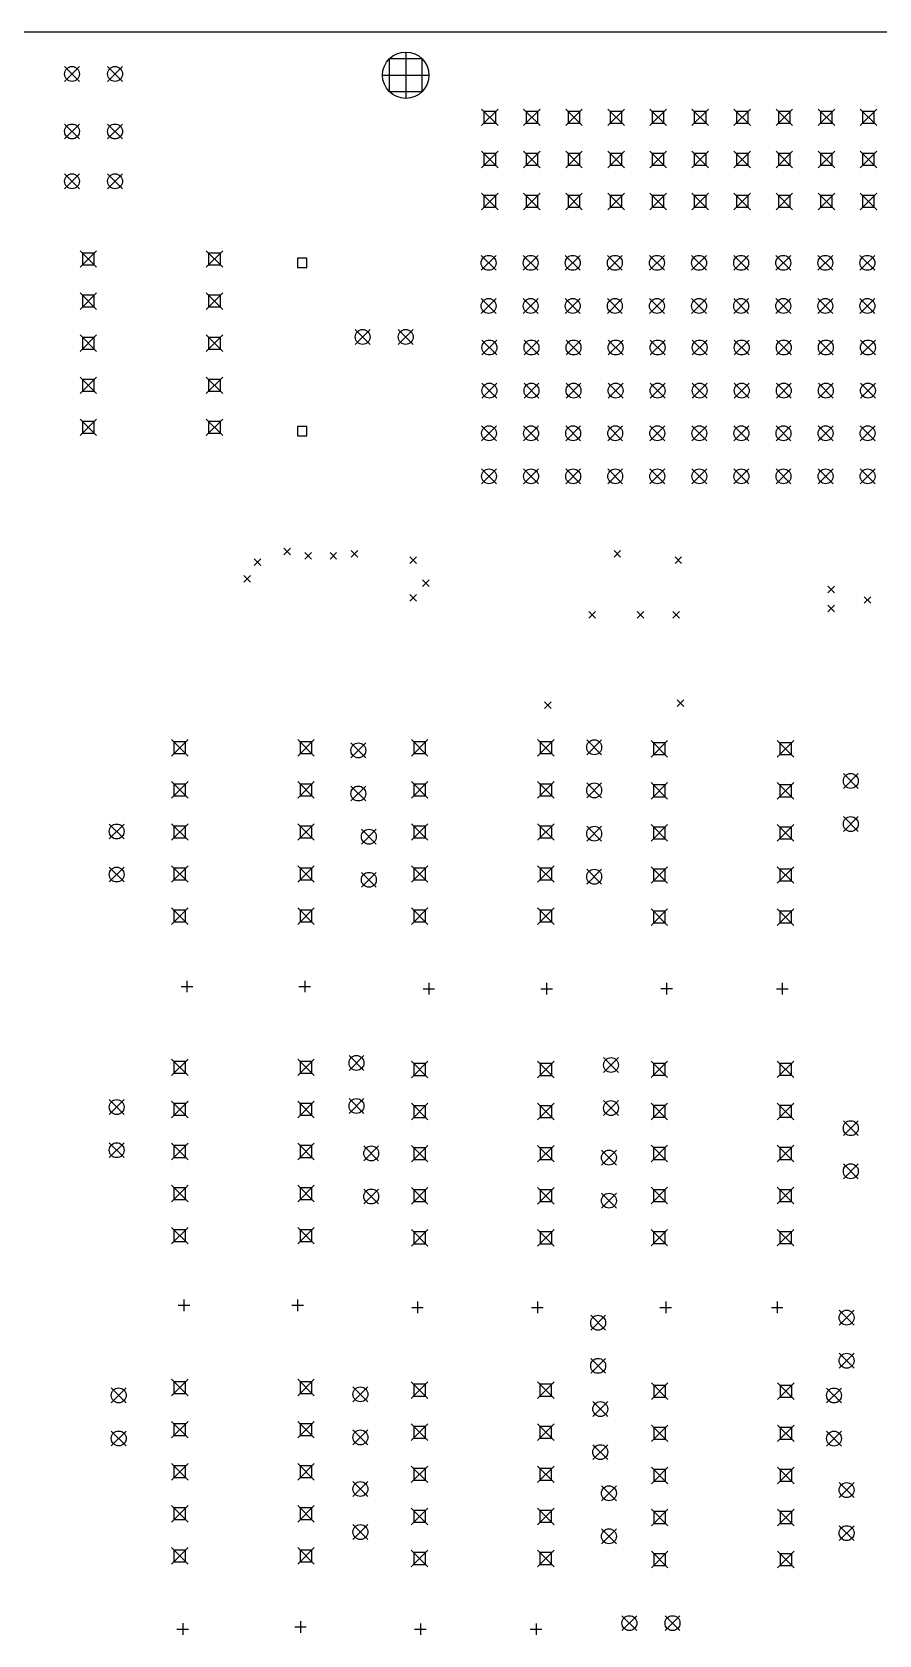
# Model space of a CAD drawing. Extents: x 10 to 419, y -285 to -23.
# Drawn here: x 213.8 to 265, y -119.7 to -23 of the extents above; entities that cross this region are included whole.
import ezdxf

# ---------------------------------------------------------------- set-up
doc = ezdxf.new("R2010")
doc.units = 0
doc.layers.add('BLACK', color=7, linetype='CONTINUOUS')

msp = doc.modelspace()

# ---------------------------------------------------------------- linework, layer by layer
at = {"layer": 'BLACK', "linetype": 'CONTINUOUS'}
for p, q in [((418.973, -23), (12.573, -23)), ((215.801, -25.0791), (216.701, -25.9791)), ((216.701, -25.0791), (215.801, -25.9791)), ((218.401, -25.0791), (219.301, -25.9791)), ((219.301, -25.0791), (218.401, -25.9791)), ((237.388, -24.6154), (235.408, -24.6154)), ((235.408, -24.6154), (235.408, -26.5953)), ((236.398, -24.2053), (236.398, -27.0053)), ((237.388, -26.5953), (237.388, -24.6154)), ((234.998, -25.6053), (237.798, -25.6053)), ((235.408, -26.5953), (237.388, -26.5953)), ((240.978, -27.6453), (241.978, -28.6453)), ((241.978, -27.6453), (240.978, -28.6453)), ((241.831, -27.7918), (241.124, -27.7918)), ((241.124, -27.7918), (241.124, -28.4989)), ((241.831, -28.4989), (241.831, -27.7918)), ((243.518, -27.6453), (244.518, -28.6453)), ((244.518, -27.6453), (243.518, -28.6453)), ((244.371, -27.7918), (243.664, -27.7918)), ((243.664, -27.7918), (243.664, -28.4989)), ((244.371, -28.4989), (244.371, -27.7918)), ((246.058, -27.6453), (247.058, -28.6453)), ((247.058, -27.6453), (246.058, -28.6453)), ((246.911, -27.7918), (246.204, -27.7918)), ((246.204, -27.7918), (246.204, -28.4989)), ((246.911, -28.4989), (246.911, -27.7918)), ((248.598, -27.6453), (249.598, -28.6453)), ((249.598, -27.6453), (248.598, -28.6453)), ((249.451, -27.7918), (248.744, -27.7918)), ((248.744, -27.7918), (248.744, -28.4989)), ((249.451, -28.4989), (249.451, -27.7918)), ((251.138, -27.6453), (252.138, -28.6453)), ((252.138, -27.6453), (251.138, -28.6453)), ((251.991, -27.7918), (251.284, -27.7918)), ((251.284, -27.7918), (251.284, -28.4989)), ((251.991, -28.4989), (251.991, -27.7918)), ((253.678, -27.6453), (254.678, -28.6453)), ((254.678, -27.6453), (253.678, -28.6453)), ((254.531, -27.7918), (253.824, -27.7918)), ((253.824, -27.7918), (253.824, -28.4989)), ((254.531, -28.4989), (254.531, -27.7918)), ((256.218, -27.6453), (257.218, -28.6453)), ((257.218, -27.6453), (256.218, -28.6453)), ((257.071, -27.7918), (256.364, -27.7918)), ((256.364, -27.7918), (256.364, -28.4989)), ((257.071, -28.4989), (257.071, -27.7918)), ((258.758, -27.6453), (259.758, -28.6453)), ((259.758, -27.6453), (258.758, -28.6453)), ((259.611, -27.7918), (258.904, -27.7918)), ((258.904, -27.7918), (258.904, -28.4989)), ((259.611, -28.4989), (259.611, -27.7918)), ((261.298, -27.6453), (262.298, -28.6453)), ((262.298, -27.6453), (261.298, -28.6453)), ((262.151, -27.7918), (261.444, -27.7918)), ((261.444, -27.7918), (261.444, -28.4989)), ((262.151, -28.4989), (262.151, -27.7918)), ((263.838, -27.6453), (264.838, -28.6453)), ((264.838, -27.6453), (263.838, -28.6453)), ((264.691, -27.7918), (263.984, -27.7918)), ((263.984, -27.7918), (263.984, -28.4989)), ((264.691, -28.4989), (264.691, -27.7918)), ((215.8, -28.55), (216.7, -29.45)), ((216.7, -28.55), (215.8, -29.45)), ((218.4, -28.55), (219.3, -29.45)), ((219.3, -28.55), (218.4, -29.45)), ((241.124, -28.4989), (241.831, -28.4989)), ((243.664, -28.4989), (244.371, -28.4989)), ((246.204, -28.4989), (246.911, -28.4989)), ((248.744, -28.4989), (249.451, -28.4989)), ((251.284, -28.4989), (251.991, -28.4989)), ((253.824, -28.4989), (254.531, -28.4989)), ((256.364, -28.4989), (257.071, -28.4989)), ((258.904, -28.4989), (259.611, -28.4989)), ((261.444, -28.4989), (262.151, -28.4989)), ((263.984, -28.4989), (264.691, -28.4989)), ((240.978, -30.1853), (241.978, -31.1853)), ((241.978, -30.1853), (240.978, -31.1853)), ((241.831, -30.3318), (241.124, -30.3318)), ((241.124, -30.3318), (241.124, -31.0389)), ((241.831, -31.0389), (241.831, -30.3318)), ((243.518, -30.1853), (244.518, -31.1853)), ((244.518, -30.1853), (243.518, -31.1853)), ((244.371, -30.3318), (243.664, -30.3318)), ((243.664, -30.3318), (243.664, -31.0389)), ((244.371, -31.0389), (244.371, -30.3318)), ((246.058, -30.1853), (247.058, -31.1853)), ((247.058, -30.1853), (246.058, -31.1853)), ((246.911, -30.3318), (246.204, -30.3318)), ((246.204, -30.3318), (246.204, -31.0389)), ((246.911, -31.0389), (246.911, -30.3318)), ((248.598, -30.1853), (249.598, -31.1853)), ((249.598, -30.1853), (248.598, -31.1853)), ((249.451, -30.3318), (248.744, -30.3318)), ((248.744, -30.3318), (248.744, -31.0389)), ((249.451, -31.0389), (249.451, -30.3318)), ((251.138, -30.1853), (252.138, -31.1853)), ((252.138, -30.1853), (251.138, -31.1853)), ((251.991, -30.3318), (251.284, -30.3318)), ((251.284, -30.3318), (251.284, -31.0389)), ((251.991, -31.0389), (251.991, -30.3318)), ((253.678, -30.1853), (254.678, -31.1853)), ((254.678, -30.1853), (253.678, -31.1853)), ((254.531, -30.3318), (253.824, -30.3318)), ((253.824, -30.3318), (253.824, -31.0389)), ((254.531, -31.0389), (254.531, -30.3318)), ((256.218, -30.1853), (257.218, -31.1853)), ((257.218, -30.1853), (256.218, -31.1853)), ((257.071, -30.3318), (256.364, -30.3318)), ((256.364, -30.3318), (256.364, -31.0389)), ((257.071, -31.0389), (257.071, -30.3318)), ((258.758, -30.1853), (259.758, -31.1853)), ((259.758, -30.1853), (258.758, -31.1853)), ((259.611, -30.3318), (258.904, -30.3318)), ((258.904, -30.3318), (258.904, -31.0389)), ((259.611, -31.0389), (259.611, -30.3318)), ((261.298, -30.1853), (262.298, -31.1853)), ((262.298, -30.1853), (261.298, -31.1853)), ((262.151, -30.3318), (261.444, -30.3318)), ((261.444, -30.3318), (261.444, -31.0389)), ((262.151, -31.0389), (262.151, -30.3318)), ((263.838, -30.1853), (264.838, -31.1853)), ((264.838, -30.1853), (263.838, -31.1853)), ((264.691, -30.3318), (263.984, -30.3318)), ((263.984, -30.3318), (263.984, -31.0389)), ((264.691, -31.0389), (264.691, -30.3318)), ((215.801, -31.5561), (216.701, -32.4561)), ((216.701, -31.5561), (215.801, -32.4561)), ((218.401, -31.5561), (219.301, -32.4561)), ((219.301, -31.5561), (218.401, -32.4561)), ((241.124, -31.0389), (241.831, -31.0389)), ((243.664, -31.0389), (244.371, -31.0389)), ((246.204, -31.0389), (246.911, -31.0389)), ((248.744, -31.0389), (249.451, -31.0389)), ((251.284, -31.0389), (251.991, -31.0389)), ((253.824, -31.0389), (254.531, -31.0389)), ((256.364, -31.0389), (257.071, -31.0389)), ((258.904, -31.0389), (259.611, -31.0389)), ((261.444, -31.0389), (262.151, -31.0389)), ((263.984, -31.0389), (264.691, -31.0389)), ((240.978, -32.7253), (241.978, -33.7253)), ((241.978, -32.7253), (240.978, -33.7253)), ((241.831, -32.8718), (241.124, -32.8718)), ((241.124, -32.8718), (241.124, -33.5789)), ((241.831, -33.5789), (241.831, -32.8718)), ((243.518, -32.7253), (244.518, -33.7253)), ((244.518, -32.7253), (243.518, -33.7253)), ((244.371, -32.8718), (243.664, -32.8718)), ((243.664, -32.8718), (243.664, -33.5789)), ((244.371, -33.5789), (244.371, -32.8718)), ((246.058, -32.7253), (247.058, -33.7253)), ((247.058, -32.7253), (246.058, -33.7253)), ((246.911, -32.8718), (246.204, -32.8718)), ((246.204, -32.8718), (246.204, -33.5789)), ((246.911, -33.5789), (246.911, -32.8718)), ((248.598, -32.7253), (249.598, -33.7253)), ((249.598, -32.7253), (248.598, -33.7253)), ((249.451, -32.8718), (248.744, -32.8718)), ((248.744, -32.8718), (248.744, -33.5789)), ((249.451, -33.5789), (249.451, -32.8718)), ((251.138, -32.7253), (252.138, -33.7253)), ((252.138, -32.7253), (251.138, -33.7253)), ((251.991, -32.8718), (251.284, -32.8718)), ((251.284, -32.8718), (251.284, -33.5789)), ((251.991, -33.5789), (251.991, -32.8718)), ((253.678, -32.7253), (254.678, -33.7253)), ((254.678, -32.7253), (253.678, -33.7253)), ((254.531, -32.8718), (253.824, -32.8718)), ((253.824, -32.8718), (253.824, -33.5789)), ((254.531, -33.5789), (254.531, -32.8718)), ((256.218, -32.7253), (257.218, -33.7253)), ((257.218, -32.7253), (256.218, -33.7253)), ((257.071, -32.8718), (256.364, -32.8718)), ((256.364, -32.8718), (256.364, -33.5789)), ((257.071, -33.5789), (257.071, -32.8718)), ((258.758, -32.7253), (259.758, -33.7253)), ((259.758, -32.7253), (258.758, -33.7253)), ((259.611, -32.8718), (258.904, -32.8718)), ((258.904, -32.8718), (258.904, -33.5789)), ((259.611, -33.5789), (259.611, -32.8718)), ((261.298, -32.7253), (262.298, -33.7253)), ((262.298, -32.7253), (261.298, -33.7253)), ((262.151, -32.8718), (261.444, -32.8718)), ((261.444, -32.8718), (261.444, -33.5789)), ((262.151, -33.5789), (262.151, -32.8718)), ((263.838, -32.7253), (264.838, -33.7253)), ((264.838, -32.7253), (263.838, -33.7253)), ((264.691, -32.8718), (263.984, -32.8718)), ((263.984, -32.8718), (263.984, -33.5789)), ((264.691, -33.5789), (264.691, -32.8718)), ((241.124, -33.5789), (241.831, -33.5789)), ((243.664, -33.5789), (244.371, -33.5789)), ((246.204, -33.5789), (246.911, -33.5789)), ((248.744, -33.5789), (249.451, -33.5789)), ((251.284, -33.5789), (251.991, -33.5789)), ((253.824, -33.5789), (254.531, -33.5789)), ((256.364, -33.5789), (257.071, -33.5789)), ((258.904, -33.5789), (259.611, -33.5789)), ((261.444, -33.5789), (262.151, -33.5789)), ((263.984, -33.5789), (264.691, -33.5789)), ((216.734, -36.2001), (217.734, -37.2001)), ((217.734, -36.2001), (216.734, -37.2001)), ((217.588, -36.3466), (216.881, -36.3466)), ((216.881, -36.3466), (216.881, -37.0537)), ((217.588, -37.0537), (217.588, -36.3466)), ((224.355, -36.2001), (225.355, -37.2001)), ((225.355, -36.2001), (224.355, -37.2001)), ((225.208, -36.3466), (224.501, -36.3466)), ((224.501, -36.3466), (224.501, -37.0537)), ((225.208, -37.0537), (225.208, -36.3466)), ((230.433, -36.6372), (229.867, -36.6372)), ((229.867, -36.6372), (229.867, -37.2028)), ((230.433, -37.2028), (230.433, -36.6372)), ((240.952, -36.4791), (241.852, -37.3791)), ((241.852, -36.4791), (240.952, -37.3791)), ((243.493, -36.4791), (244.393, -37.3791)), ((244.393, -36.4791), (243.493, -37.3791)), ((246.034, -36.4791), (246.934, -37.3791)), ((246.934, -36.4791), (246.034, -37.3791)), ((248.576, -36.4791), (249.476, -37.3791)), ((249.476, -36.4791), (248.576, -37.3791)), ((251.117, -36.4791), (252.017, -37.3791)), ((252.017, -36.4791), (251.117, -37.3791)), ((253.659, -36.4791), (254.559, -37.3791)), ((254.559, -36.4791), (253.659, -37.3791)), ((256.2, -36.4791), (257.1, -37.3791)), ((257.1, -36.4791), (256.2, -37.3791)), ((258.741, -36.4791), (259.641, -37.3791)), ((259.641, -36.4791), (258.741, -37.3791)), ((261.283, -36.4791), (262.183, -37.3791)), ((262.183, -36.4791), (261.283, -37.3791)), ((263.824, -36.4791), (264.724, -37.3791)), ((264.724, -36.4791), (263.824, -37.3791)), ((216.881, -37.0537), (217.588, -37.0537)), ((224.501, -37.0537), (225.208, -37.0537)), ((229.867, -37.2028), (230.433, -37.2028)), ((216.734, -38.7401), (217.734, -39.7401)), ((217.734, -38.7401), (216.734, -39.7401)), ((217.588, -38.8866), (216.881, -38.8866)), ((216.881, -38.8866), (216.881, -39.5937)), ((216.881, -39.5937), (217.588, -39.5937)), ((217.588, -39.5937), (217.588, -38.8866)), ((224.355, -38.7401), (225.355, -39.7401)), ((225.355, -38.7401), (224.355, -39.7401)), ((225.208, -38.8866), (224.501, -38.8866)), ((224.501, -38.8866), (224.501, -39.5937)), ((224.501, -39.5937), (225.208, -39.5937)), ((225.208, -39.5937), (225.208, -38.8866)), ((240.952, -39.0791), (241.852, -39.9791)), ((241.852, -39.0791), (240.952, -39.9791)), ((243.493, -39.0791), (244.393, -39.9791)), ((244.393, -39.0791), (243.493, -39.9791)), ((246.034, -39.0791), (246.934, -39.9791)), ((246.934, -39.0791), (246.034, -39.9791)), ((248.576, -39.0791), (249.476, -39.9791)), ((249.476, -39.0791), (248.576, -39.9791)), ((251.117, -39.0791), (252.017, -39.9791)), ((252.017, -39.0791), (251.117, -39.9791)), ((253.659, -39.0791), (254.559, -39.9791)), ((254.559, -39.0791), (253.659, -39.9791)), ((256.2, -39.0791), (257.1, -39.9791)), ((257.1, -39.0791), (256.2, -39.9791)), ((258.741, -39.0791), (259.641, -39.9791)), ((259.641, -39.0791), (258.741, -39.9791)), ((261.283, -39.0791), (262.183, -39.9791)), ((262.183, -39.0791), (261.283, -39.9791)), ((263.824, -39.0791), (264.724, -39.9791)), ((264.724, -39.0791), (263.824, -39.9791)), ((216.734, -41.2801), (217.734, -42.2801)), ((217.734, -41.2801), (216.734, -42.2801)), ((217.588, -41.4266), (216.881, -41.4266)), ((216.881, -41.4266), (216.881, -42.1337)), ((217.588, -42.1337), (217.588, -41.4266)), ((224.355, -41.2801), (225.355, -42.2801)), ((225.355, -41.2801), (224.355, -42.2801)), ((225.208, -41.4266), (224.501, -41.4266)), ((224.501, -41.4266), (224.501, -42.1337)), ((225.208, -42.1337), (225.208, -41.4266)), ((233.35, -40.95), (234.25, -41.85)), ((234.25, -40.95), (233.35, -41.85)), ((235.95, -40.95), (236.85, -41.85)), ((236.85, -40.95), (235.95, -41.85)), ((241.002, -41.5891), (241.902, -42.4891)), ((241.902, -41.5891), (241.002, -42.4891)), ((243.541, -41.5891), (244.441, -42.4891)), ((244.441, -41.5891), (243.541, -42.4891)), ((246.08, -41.5891), (246.98, -42.4891)), ((246.98, -41.5891), (246.08, -42.4891)), ((248.619, -41.5891), (249.519, -42.4891)), ((249.519, -41.5891), (248.619, -42.4891)), ((251.158, -41.5891), (252.058, -42.4891)), ((252.058, -41.5891), (251.158, -42.4891)), ((253.697, -41.5891), (254.597, -42.4891)), ((254.597, -41.5891), (253.697, -42.4891)), ((256.236, -41.5891), (257.136, -42.4891)), ((257.136, -41.5891), (256.236, -42.4891)), ((258.775, -41.5891), (259.675, -42.4891)), ((259.675, -41.5891), (258.775, -42.4891)), ((261.314, -41.5891), (262.214, -42.4891)), ((262.214, -41.5891), (261.314, -42.4891)), ((263.852, -41.5891), (264.752, -42.4891)), ((264.752, -41.5891), (263.852, -42.4891)), ((216.881, -42.1337), (217.588, -42.1337)), ((224.501, -42.1337), (225.208, -42.1337)), ((216.734, -43.8201), (217.734, -44.8201)), ((217.734, -43.8201), (216.734, -44.8201)), ((217.588, -43.9666), (216.881, -43.9666)), ((216.881, -43.9666), (216.881, -44.6737)), ((217.588, -44.6737), (217.588, -43.9666)), ((224.355, -43.8201), (225.355, -44.8201)), ((225.355, -43.8201), (224.355, -44.8201)), ((225.208, -43.9666), (224.501, -43.9666)), ((224.501, -43.9666), (224.501, -44.6737)), ((225.208, -44.6737), (225.208, -43.9666)), ((241.002, -44.1891), (241.902, -45.0891)), ((241.902, -44.1891), (241.002, -45.0891)), ((243.541, -44.1891), (244.441, -45.0891)), ((244.441, -44.1891), (243.541, -45.0891)), ((246.08, -44.1891), (246.98, -45.0891)), ((246.98, -44.1891), (246.08, -45.0891)), ((248.619, -44.1891), (249.519, -45.0891)), ((249.519, -44.1891), (248.619, -45.0891)), ((251.158, -44.1891), (252.058, -45.0891)), ((252.058, -44.1891), (251.158, -45.0891)), ((253.697, -44.1891), (254.597, -45.0891)), ((254.597, -44.1891), (253.697, -45.0891)), ((256.236, -44.1891), (257.136, -45.0891)), ((257.136, -44.1891), (256.236, -45.0891)), ((258.775, -44.1891), (259.675, -45.0891)), ((259.675, -44.1891), (258.775, -45.0891)), ((261.314, -44.1891), (262.214, -45.0891)), ((262.214, -44.1891), (261.314, -45.0891)), ((263.852, -44.1891), (264.752, -45.0891)), ((264.752, -44.1891), (263.852, -45.0891)), ((216.881, -44.6737), (217.588, -44.6737)), ((224.501, -44.6737), (225.208, -44.6737)), ((216.734, -46.3601), (217.734, -47.3601)), ((217.734, -46.3601), (216.734, -47.3601)), ((224.355, -46.3601), (225.355, -47.3601)), ((225.355, -46.3601), (224.355, -47.3601)), ((217.588, -46.5066), (216.881, -46.5066)), ((216.881, -46.5066), (216.881, -47.2137)), ((216.881, -47.2137), (217.588, -47.2137)), ((217.588, -47.2137), (217.588, -46.5066)), ((225.208, -46.5066), (224.501, -46.5066)), ((224.501, -46.5066), (224.501, -47.2137)), ((224.501, -47.2137), (225.208, -47.2137)), ((225.208, -47.2137), (225.208, -46.5066)), ((230.433, -46.7972), (229.867, -46.7972)), ((229.867, -46.7972), (229.867, -47.3628)), ((229.867, -47.3628), (230.433, -47.3628)), ((230.433, -47.3628), (230.433, -46.7972)), ((240.977, -46.7661), (241.877, -47.6661)), ((241.877, -46.7661), (240.977, -47.6661)), ((243.517, -46.7661), (244.417, -47.6661)), ((244.417, -46.7661), (243.517, -47.6661)), ((246.057, -46.7661), (246.957, -47.6661)), ((246.957, -46.7661), (246.057, -47.6661)), ((248.597, -46.7661), (249.497, -47.6661)), ((249.497, -46.7661), (248.597, -47.6661)), ((251.137, -46.7661), (252.037, -47.6661)), ((252.037, -46.7661), (251.137, -47.6661)), ((253.677, -46.7661), (254.577, -47.6661)), ((254.577, -46.7661), (253.677, -47.6661)), ((256.217, -46.7661), (257.117, -47.6661)), ((257.117, -46.7661), (256.217, -47.6661)), ((258.757, -46.7661), (259.657, -47.6661)), ((259.657, -46.7661), (258.757, -47.6661)), ((261.297, -46.7661), (262.197, -47.6661)), ((262.197, -46.7661), (261.297, -47.6661)), ((263.837, -46.7661), (264.737, -47.6661)), ((264.737, -46.7661), (263.837, -47.6661)), ((240.977, -49.3661), (241.877, -50.2661)), ((241.877, -49.3661), (240.977, -50.2661)), ((243.517, -49.3661), (244.417, -50.2661)), ((244.417, -49.3661), (243.517, -50.2661)), ((246.057, -49.3661), (246.957, -50.2661)), ((246.957, -49.3661), (246.057, -50.2661)), ((248.597, -49.3661), (249.497, -50.2661)), ((249.497, -49.3661), (248.597, -50.2661)), ((251.137, -49.3661), (252.037, -50.2661)), ((252.037, -49.3661), (251.137, -50.2661)), ((253.677, -49.3661), (254.577, -50.2661)), ((254.577, -49.3661), (253.677, -50.2661)), ((256.217, -49.3661), (257.117, -50.2661)), ((257.117, -49.3661), (256.217, -50.2661)), ((258.757, -49.3661), (259.657, -50.2661)), ((259.657, -49.3661), (258.757, -50.2661)), ((261.297, -49.3661), (262.197, -50.2661)), ((262.197, -49.3661), (261.297, -50.2661)), ((263.837, -49.3661), (264.737, -50.2661)), ((264.737, -49.3661), (263.837, -50.2661)), ((229.035, -54.1581), (229.435, -54.5581)), ((229.435, -54.1581), (229.035, -54.5581)), ((227.257, -54.7931), (227.657, -55.1931)), ((227.657, -54.7931), (227.257, -55.1931)), ((230.305, -54.4121), (230.705, -54.8121)), ((230.705, -54.4121), (230.305, -54.8121)), ((231.829, -54.4121), (232.229, -54.8121)), ((232.229, -54.4121), (231.829, -54.8121)), ((233.099, -54.2851), (233.499, -54.6851)), ((233.499, -54.2851), (233.099, -54.6851)), ((236.655, -54.6661), (237.055, -55.0661)), ((237.055, -54.6661), (236.655, -55.0661)), ((248.974, -54.2851), (249.374, -54.6851)), ((249.374, -54.2851), (248.974, -54.6851)), ((252.657, -54.6661), (253.057, -55.0661)), ((253.057, -54.6661), (252.657, -55.0661)), ((226.622, -55.8091), (227.022, -56.2091)), ((227.022, -55.8091), (226.622, -56.2091)), ((237.417, -56.0631), (237.817, -56.4631)), ((237.817, -56.0631), (237.417, -56.4631)), ((236.655, -56.9521), (237.055, -57.3521)), ((237.055, -56.9521), (236.655, -57.3521)), ((261.888, -56.4441), (262.288, -56.8441)), ((262.288, -56.4441), (261.888, -56.8441)), ((247.45, -57.9702), (247.85, -58.3702)), ((247.85, -57.9702), (247.45, -58.3702)), ((250.371, -57.9702), (250.771, -58.3702)), ((250.771, -57.9702), (250.371, -58.3702)), ((252.53, -57.9702), (252.93, -58.3702)), ((252.93, -57.9702), (252.53, -58.3702)), ((261.888, -57.5871), (262.288, -57.9871)), ((262.288, -57.5871), (261.888, -57.9871)), ((264.087, -57.0791), (264.487, -57.4791)), ((264.487, -57.0791), (264.087, -57.4791)), ((244.783, -63.4291), (245.183, -63.8291)), ((245.183, -63.4291), (244.783, -63.8291)), ((252.784, -63.3021), (253.184, -63.7021)), ((253.184, -63.3021), (252.784, -63.7021)), ((222.258, -65.6991), (223.258, -66.6991)), ((223.258, -65.6991), (222.258, -66.6991)), ((229.878, -65.6991), (230.878, -66.6991)), ((230.878, -65.6991), (229.878, -66.6991)), ((236.744, -65.6991), (237.744, -66.6991)), ((237.744, -65.6991), (236.744, -66.6991)), ((244.364, -65.6991), (245.364, -66.6991)), ((245.364, -65.6991), (244.364, -66.6991)), ((247.327, -65.7191), (248.227, -66.6191)), ((248.227, -65.7191), (247.327, -66.6191)), ((251.214, -65.7569), (252.214, -66.7569)), ((252.214, -65.7569), (251.214, -66.7569)), ((258.834, -65.7569), (259.834, -66.7569)), ((259.834, -65.7569), (258.834, -66.7569)), ((223.112, -65.8456), (222.404, -65.8456)), ((222.404, -65.8456), (222.404, -66.5527)), ((222.404, -66.5527), (223.112, -66.5527)), ((223.112, -66.5527), (223.112, -65.8456)), ((230.732, -65.8456), (230.024, -65.8456)), ((230.024, -65.8456), (230.024, -66.5527)), ((230.024, -66.5527), (230.732, -66.5527)), ((230.732, -66.5527), (230.732, -65.8456)), ((233.088, -65.9089), (233.988, -66.8089)), ((233.988, -65.9089), (233.088, -66.8089)), ((237.598, -65.8456), (236.891, -65.8456)), ((236.891, -65.8456), (236.891, -66.5527)), ((236.891, -66.5527), (237.598, -66.5527)), ((237.598, -66.5527), (237.598, -65.8456)), ((245.218, -65.8456), (244.511, -65.8456)), ((244.511, -65.8456), (244.511, -66.5527)), ((244.511, -66.5527), (245.218, -66.5527)), ((245.218, -66.5527), (245.218, -65.8456)), ((252.068, -65.9033), (251.36, -65.9033)), ((251.36, -65.9033), (251.36, -66.6104)), ((251.36, -66.6104), (252.068, -66.6104)), ((252.068, -66.6104), (252.068, -65.9033)), ((259.688, -65.9033), (258.98, -65.9033)), ((258.98, -65.9033), (258.98, -66.6104)), ((258.98, -66.6104), (259.688, -66.6104)), ((259.688, -66.6104), (259.688, -65.9033)), ((222.258, -68.2391), (223.258, -69.2391)), ((223.258, -68.2391), (222.258, -69.2391)), ((223.112, -68.3856), (222.404, -68.3856)), ((222.404, -68.3856), (222.404, -69.0927)), ((223.112, -69.0927), (223.112, -68.3856)), ((229.878, -68.2391), (230.878, -69.2391)), ((230.878, -68.2391), (229.878, -69.2391)), ((230.732, -68.3856), (230.024, -68.3856)), ((230.024, -68.3856), (230.024, -69.0927)), ((230.732, -69.0927), (230.732, -68.3856)), ((233.088, -68.5089), (233.988, -69.4089)), ((233.988, -68.5089), (233.088, -69.4089)), ((236.744, -68.2391), (237.744, -69.2391)), ((237.744, -68.2391), (236.744, -69.2391)), ((237.598, -68.3856), (236.891, -68.3856)), ((236.891, -68.3856), (236.891, -69.0927)), ((237.598, -69.0927), (237.598, -68.3856)), ((244.364, -68.2391), (245.364, -69.2391)), ((245.364, -68.2391), (244.364, -69.2391)), ((245.218, -68.3856), (244.511, -68.3856)), ((244.511, -68.3856), (244.511, -69.0927)), ((245.218, -69.0927), (245.218, -68.3856)), ((247.327, -68.3191), (248.227, -69.2191)), ((248.227, -68.3191), (247.327, -69.2191)), ((251.214, -68.2969), (252.214, -69.2969)), ((252.214, -68.2969), (251.214, -69.2969)), ((252.068, -68.4433), (251.36, -68.4433)), ((251.36, -68.4433), (251.36, -69.1504)), ((252.068, -69.1504), (252.068, -68.4433)), ((258.834, -68.2969), (259.834, -69.2969)), ((259.834, -68.2969), (258.834, -69.2969)), ((259.688, -68.4433), (258.98, -68.4433)), ((258.98, -68.4433), (258.98, -69.1504)), ((259.688, -69.1504), (259.688, -68.4433)), ((262.821, -67.7511), (263.721, -68.6511)), ((263.721, -67.7511), (262.821, -68.6511)), ((222.404, -69.0927), (223.112, -69.0927)), ((230.024, -69.0927), (230.732, -69.0927)), ((236.891, -69.0927), (237.598, -69.0927)), ((244.511, -69.0927), (245.218, -69.0927)), ((251.36, -69.1504), (252.068, -69.1504)), ((258.98, -69.1504), (259.688, -69.1504)), ((262.821, -70.3511), (263.721, -71.2511)), ((263.721, -70.3511), (262.821, -71.2511)), ((218.498, -70.7991), (219.398, -71.6991)), ((219.398, -70.7991), (218.498, -71.6991)), ((222.258, -70.7791), (223.258, -71.7791)), ((223.258, -70.7791), (222.258, -71.7791)), ((223.112, -70.9256), (222.404, -70.9256)), ((222.404, -70.9256), (222.404, -71.6327)), ((223.112, -71.6327), (223.112, -70.9256)), ((229.878, -70.7791), (230.878, -71.7791)), ((230.878, -70.7791), (229.878, -71.7791)), ((230.732, -70.9256), (230.024, -70.9256)), ((230.024, -70.9256), (230.024, -71.6327)), ((230.732, -71.6327), (230.732, -70.9256)), ((233.723, -71.1159), (234.623, -72.0159)), ((234.623, -71.1159), (233.723, -72.0159)), ((236.744, -70.7791), (237.744, -71.7791)), ((237.744, -70.7791), (236.744, -71.7791)), ((237.598, -70.9256), (236.891, -70.9256)), ((236.891, -70.9256), (236.891, -71.6327)), ((237.598, -71.6327), (237.598, -70.9256)), ((244.364, -70.7791), (245.364, -71.7791)), ((245.364, -70.7791), (244.364, -71.7791)), ((245.218, -70.9256), (244.511, -70.9256)), ((244.511, -70.9256), (244.511, -71.6327)), ((245.218, -71.6327), (245.218, -70.9256)), ((247.327, -70.9316), (248.227, -71.8316)), ((248.227, -70.9316), (247.327, -71.8316)), ((251.214, -70.8369), (252.214, -71.8369)), ((252.214, -70.8369), (251.214, -71.8369)), ((252.068, -70.9833), (251.36, -70.9833)), ((251.36, -70.9833), (251.36, -71.6904)), ((252.068, -71.6904), (252.068, -70.9833)), ((258.834, -70.8369), (259.834, -71.8369)), ((259.834, -70.8369), (258.834, -71.8369)), ((259.688, -70.9833), (258.98, -70.9833)), ((258.98, -70.9833), (258.98, -71.6904)), ((259.688, -71.6904), (259.688, -70.9833)), ((222.404, -71.6327), (223.112, -71.6327)), ((230.024, -71.6327), (230.732, -71.6327)), ((236.891, -71.6327), (237.598, -71.6327)), ((244.511, -71.6327), (245.218, -71.6327)), ((251.36, -71.6904), (252.068, -71.6904)), ((258.98, -71.6904), (259.688, -71.6904)), ((218.498, -73.3991), (219.398, -74.2991)), ((219.398, -73.3991), (218.498, -74.2991)), ((222.258, -73.3191), (223.258, -74.3191)), ((223.258, -73.3191), (222.258, -74.3191)), ((223.112, -73.4656), (222.404, -73.4656)), ((222.404, -73.4656), (222.404, -74.1727)), ((223.112, -74.1727), (223.112, -73.4656)), ((229.878, -73.3191), (230.878, -74.3191)), ((230.878, -73.3191), (229.878, -74.3191)), ((230.732, -73.4656), (230.024, -73.4656)), ((230.024, -73.4656), (230.024, -74.1727)), ((230.732, -74.1727), (230.732, -73.4656)), ((236.744, -73.3191), (237.744, -74.3191)), ((237.744, -73.3191), (236.744, -74.3191)), ((237.598, -73.4656), (236.891, -73.4656)), ((236.891, -73.4656), (236.891, -74.1727)), ((237.598, -74.1727), (237.598, -73.4656)), ((244.364, -73.3191), (245.364, -74.3191)), ((245.364, -73.3191), (244.364, -74.3191)), ((245.218, -73.4656), (244.511, -73.4656)), ((244.511, -73.4656), (244.511, -74.1727)), ((245.218, -74.1727), (245.218, -73.4656)), ((251.214, -73.3769), (252.214, -74.3769)), ((252.214, -73.3769), (251.214, -74.3769)), ((252.068, -73.5233), (251.36, -73.5233)), ((251.36, -73.5233), (251.36, -74.2304)), ((252.068, -74.2304), (252.068, -73.5233)), ((258.834, -73.3769), (259.834, -74.3769)), ((259.834, -73.3769), (258.834, -74.3769)), ((259.688, -73.5233), (258.98, -73.5233)), ((258.98, -73.5233), (258.98, -74.2304)), ((259.688, -74.2304), (259.688, -73.5233)), ((222.404, -74.1727), (223.112, -74.1727)), ((230.024, -74.1727), (230.732, -74.1727)), ((233.723, -73.7159), (234.623, -74.6159)), ((234.623, -73.7159), (233.723, -74.6159)), ((236.891, -74.1727), (237.598, -74.1727)), ((244.511, -74.1727), (245.218, -74.1727)), ((247.327, -73.5316), (248.227, -74.4316)), ((248.227, -73.5316), (247.327, -74.4316)), ((251.36, -74.2304), (252.068, -74.2304)), ((258.98, -74.2304), (259.688, -74.2304)), ((222.258, -75.8591), (223.258, -76.8591)), ((223.258, -75.8591), (222.258, -76.8591)), ((223.112, -76.0056), (222.404, -76.0056)), ((222.404, -76.0056), (222.404, -76.7127)), ((223.112, -76.7127), (223.112, -76.0056)), ((229.878, -75.8591), (230.878, -76.8591)), ((230.878, -75.8591), (229.878, -76.8591)), ((230.732, -76.0056), (230.024, -76.0056)), ((230.024, -76.0056), (230.024, -76.7127)), ((230.732, -76.7127), (230.732, -76.0056)), ((236.744, -75.8591), (237.744, -76.8591)), ((237.744, -75.8591), (236.744, -76.8591)), ((237.598, -76.0056), (236.891, -76.0056)), ((236.891, -76.0056), (236.891, -76.7127)), ((237.598, -76.7127), (237.598, -76.0056)), ((244.364, -75.8591), (245.364, -76.8591)), ((245.364, -75.8591), (244.364, -76.8591)), ((245.218, -76.0056), (244.511, -76.0056)), ((244.511, -76.0056), (244.511, -76.7127)), ((245.218, -76.7127), (245.218, -76.0056)), ((251.214, -75.9169), (252.214, -76.9169)), ((252.214, -75.9169), (251.214, -76.9169)), ((252.068, -76.0633), (251.36, -76.0633)), ((251.36, -76.0633), (251.36, -76.7704)), ((252.068, -76.7704), (252.068, -76.0633)), ((258.834, -75.9169), (259.834, -76.9169)), ((259.834, -75.9169), (258.834, -76.9169)), ((259.688, -76.0633), (258.98, -76.0633)), ((258.98, -76.0633), (258.98, -76.7704)), ((259.688, -76.7704), (259.688, -76.0633)), ((222.404, -76.7127), (223.112, -76.7127)), ((230.024, -76.7127), (230.732, -76.7127)), ((236.891, -76.7127), (237.598, -76.7127)), ((244.511, -76.7127), (245.218, -76.7127)), ((251.36, -76.7704), (252.068, -76.7704)), ((258.98, -76.7704), (259.688, -76.7704)), ((223.19, -80.2577), (223.19, -80.9577)), ((230.302, -80.2577), (230.302, -80.9577)), ((222.84, -80.6077), (223.54, -80.6077)), ((229.952, -80.6077), (230.652, -80.6077)), ((237.445, -80.7402), (238.145, -80.7402)), ((237.795, -80.3902), (237.795, -81.0902)), ((244.557, -80.7402), (245.257, -80.7402)), ((244.907, -80.3902), (244.907, -81.0902)), ((251.796, -80.7351), (252.496, -80.7351)), ((252.146, -80.3851), (252.146, -81.0851)), ((258.781, -80.7402), (259.481, -80.7402)), ((259.131, -80.3902), (259.131, -81.0902)), ((222.258, -84.9849), (223.258, -85.9849)), ((223.258, -84.9849), (222.258, -85.9849)), ((223.112, -85.1313), (222.404, -85.1313)), ((222.404, -85.1313), (222.404, -85.8385)), ((223.112, -85.8385), (223.112, -85.1313)), ((229.878, -84.9849), (230.878, -85.9849)), ((230.878, -84.9849), (229.878, -85.9849)), ((230.732, -85.1313), (230.024, -85.1313)), ((230.024, -85.1313), (230.024, -85.8385)), ((230.732, -85.8385), (230.732, -85.1313)), ((232.976, -84.7691), (233.876, -85.6691)), ((233.876, -84.7691), (232.976, -85.6691)), ((236.744, -85.1174), (237.744, -86.1174)), ((237.744, -85.1174), (236.744, -86.1174)), ((244.364, -85.1174), (245.364, -86.1174)), ((245.364, -85.1174), (244.364, -86.1174)), ((248.343, -84.8961), (249.243, -85.7961)), ((249.243, -84.8961), (248.343, -85.7961)), ((251.214, -85.1056), (252.214, -86.1056)), ((252.214, -85.1056), (251.214, -86.1056)), ((258.834, -85.1056), (259.834, -86.1056)), ((259.834, -85.1056), (258.834, -86.1056)), ((222.404, -85.8385), (223.112, -85.8385)), ((230.024, -85.8385), (230.732, -85.8385)), ((237.598, -85.2638), (236.891, -85.2638)), ((236.891, -85.2638), (236.891, -85.9709)), ((236.891, -85.9709), (237.598, -85.9709)), ((237.598, -85.9709), (237.598, -85.2638)), ((245.218, -85.2638), (244.511, -85.2638)), ((244.511, -85.2638), (244.511, -85.9709)), ((244.511, -85.9709), (245.218, -85.9709)), ((245.218, -85.9709), (245.218, -85.2638)), ((252.068, -85.2521), (251.36, -85.2521)), ((251.36, -85.2521), (251.36, -85.9592)), ((251.36, -85.9592), (252.068, -85.9592)), ((252.068, -85.9592), (252.068, -85.2521)), ((259.688, -85.2521), (258.98, -85.2521)), ((258.98, -85.2521), (258.98, -85.9592)), ((258.98, -85.9592), (259.688, -85.9592)), ((259.688, -85.9592), (259.688, -85.2521)), ((218.498, -87.4361), (219.398, -88.3361)), ((219.398, -87.4361), (218.498, -88.3361)), ((222.258, -87.5249), (223.258, -88.5249)), ((223.258, -87.5249), (222.258, -88.5249)), ((223.112, -87.6713), (222.404, -87.6713)), ((222.404, -87.6713), (222.404, -88.3785)), ((223.112, -88.3785), (223.112, -87.6713)), ((229.878, -87.5249), (230.878, -88.5249)), ((230.878, -87.5249), (229.878, -88.5249)), ((230.732, -87.6713), (230.024, -87.6713)), ((230.024, -87.6713), (230.024, -88.3785)), ((230.732, -88.3785), (230.732, -87.6713)), ((232.976, -87.3691), (233.876, -88.2691)), ((233.876, -87.3691), (232.976, -88.2691)), ((236.744, -87.6574), (237.744, -88.6574)), ((237.744, -87.6574), (236.744, -88.6574)), ((237.598, -87.8038), (236.891, -87.8038)), ((236.891, -87.8038), (236.891, -88.5109)), ((237.598, -88.5109), (237.598, -87.8038)), ((244.364, -87.6574), (245.364, -88.6574)), ((245.364, -87.6574), (244.364, -88.6574)), ((245.218, -87.8038), (244.511, -87.8038)), ((244.511, -87.8038), (244.511, -88.5109)), ((245.218, -88.5109), (245.218, -87.8038)), ((248.343, -87.4961), (249.243, -88.3961)), ((249.243, -87.4961), (248.343, -88.3961)), ((251.214, -87.6456), (252.214, -88.6456)), ((252.214, -87.6456), (251.214, -88.6456)), ((252.068, -87.7921), (251.36, -87.7921)), ((251.36, -87.7921), (251.36, -88.4992)), ((252.068, -88.4992), (252.068, -87.7921)), ((258.834, -87.6456), (259.834, -88.6456)), ((259.834, -87.6456), (258.834, -88.6456)), ((259.688, -87.7921), (258.98, -87.7921)), ((258.98, -87.7921), (258.98, -88.4992)), ((259.688, -88.4992), (259.688, -87.7921)), ((222.404, -88.3785), (223.112, -88.3785)), ((230.024, -88.3785), (230.732, -88.3785)), ((236.891, -88.5109), (237.598, -88.5109)), ((244.511, -88.5109), (245.218, -88.5109)), ((251.36, -88.4992), (252.068, -88.4992)), ((258.98, -88.4992), (259.688, -88.4992)), ((262.821, -88.7061), (263.721, -89.6061)), ((263.721, -88.7061), (262.821, -89.6061)), ((218.498, -90.0361), (219.398, -90.9361)), ((219.398, -90.0361), (218.498, -90.9361)), ((222.258, -90.0649), (223.258, -91.0649)), ((223.258, -90.0649), (222.258, -91.0649)), ((223.112, -90.2113), (222.404, -90.2113)), ((222.404, -90.2113), (222.404, -90.9185)), ((222.404, -90.9185), (223.112, -90.9185)), ((223.112, -90.9185), (223.112, -90.2113)), ((229.878, -90.0649), (230.878, -91.0649)), ((230.878, -90.0649), (229.878, -91.0649)), ((230.732, -90.2113), (230.024, -90.2113)), ((230.024, -90.2113), (230.024, -90.9185)), ((230.024, -90.9185), (230.732, -90.9185)), ((230.732, -90.9185), (230.732, -90.2113)), ((233.865, -90.2301), (234.765, -91.1301)), ((234.765, -90.2301), (233.865, -91.1301)), ((236.744, -90.1974), (237.744, -91.1974)), ((237.744, -90.1974), (236.744, -91.1974)), ((237.598, -90.3438), (236.891, -90.3438)), ((236.891, -90.3438), (236.891, -91.0509)), ((237.598, -91.0509), (237.598, -90.3438)), ((244.364, -90.1974), (245.364, -91.1974)), ((245.364, -90.1974), (244.364, -91.1974)), ((245.218, -90.3438), (244.511, -90.3438)), ((244.511, -90.3438), (244.511, -91.0509)), ((245.218, -91.0509), (245.218, -90.3438)), ((248.216, -90.4841), (249.116, -91.3841)), ((249.116, -90.4841), (248.216, -91.3841)), ((251.214, -90.1856), (252.214, -91.1856)), ((252.214, -90.1856), (251.214, -91.1856)), ((252.068, -90.3321), (251.36, -90.3321)), ((251.36, -90.3321), (251.36, -91.0392)), ((252.068, -91.0392), (252.068, -90.3321)), ((258.834, -90.1856), (259.834, -91.1856)), ((259.834, -90.1856), (258.834, -91.1856)), ((259.688, -90.3321), (258.98, -90.3321)), ((258.98, -90.3321), (258.98, -91.0392)), ((259.688, -91.0392), (259.688, -90.3321)), ((236.891, -91.0509), (237.598, -91.0509)), ((244.511, -91.0509), (245.218, -91.0509)), ((251.36, -91.0392), (252.068, -91.0392)), ((258.98, -91.0392), (259.688, -91.0392)), ((262.821, -91.3061), (263.721, -92.2061)), ((263.721, -91.3061), (262.821, -92.2061)), ((222.258, -92.6049), (223.258, -93.6049)), ((223.258, -92.6049), (222.258, -93.6049)), ((223.112, -92.7513), (222.404, -92.7513)), ((222.404, -92.7513), (222.404, -93.4585)), ((223.112, -93.4585), (223.112, -92.7513)), ((229.878, -92.6049), (230.878, -93.6049)), ((230.878, -92.6049), (229.878, -93.6049)), ((230.732, -92.7513), (230.024, -92.7513)), ((230.024, -92.7513), (230.024, -93.4585)), ((230.732, -93.4585), (230.732, -92.7513)), ((233.865, -92.8301), (234.765, -93.7301)), ((234.765, -92.8301), (233.865, -93.7301)), ((236.744, -92.7374), (237.744, -93.7374)), ((237.744, -92.7374), (236.744, -93.7374)), ((244.364, -92.7374), (245.364, -93.7374)), ((245.364, -92.7374), (244.364, -93.7374)), ((251.214, -92.7256), (252.214, -93.7256)), ((252.214, -92.7256), (251.214, -93.7256)), ((252.068, -92.8721), (251.36, -92.8721)), ((251.36, -92.8721), (251.36, -93.5792)), ((252.068, -93.5792), (252.068, -92.8721)), ((258.834, -92.7256), (259.834, -93.7256)), ((259.834, -92.7256), (258.834, -93.7256)), ((259.688, -92.8721), (258.98, -92.8721)), ((258.98, -92.8721), (258.98, -93.5792)), ((259.688, -93.5792), (259.688, -92.8721)), ((222.404, -93.4585), (223.112, -93.4585)), ((230.024, -93.4585), (230.732, -93.4585)), ((237.598, -92.8838), (236.891, -92.8838)), ((236.891, -92.8838), (236.891, -93.5909)), ((236.891, -93.5909), (237.598, -93.5909)), ((237.598, -93.5909), (237.598, -92.8838)), ((245.218, -92.8838), (244.511, -92.8838)), ((244.511, -92.8838), (244.511, -93.5909)), ((244.511, -93.5909), (245.218, -93.5909)), ((245.218, -93.5909), (245.218, -92.8838)), ((248.216, -93.0841), (249.116, -93.9841)), ((249.116, -93.0841), (248.216, -93.9841)), ((251.36, -93.5792), (252.068, -93.5792)), ((258.98, -93.5792), (259.688, -93.5792)), ((222.258, -95.1449), (223.258, -96.1449)), ((223.258, -95.1449), (222.258, -96.1449)), ((223.112, -95.2913), (222.404, -95.2913)), ((222.404, -95.2913), (222.404, -95.9985)), ((223.112, -95.9985), (223.112, -95.2913)), ((229.878, -95.1449), (230.878, -96.1449)), ((230.878, -95.1449), (229.878, -96.1449)), ((230.732, -95.2913), (230.024, -95.2913)), ((230.024, -95.2913), (230.024, -95.9985)), ((230.732, -95.9985), (230.732, -95.2913)), ((236.744, -95.2774), (237.744, -96.2774)), ((237.744, -95.2774), (236.744, -96.2774)), ((237.598, -95.4238), (236.891, -95.4238)), ((236.891, -95.4238), (236.891, -96.1309)), ((237.598, -96.1309), (237.598, -95.4238)), ((244.364, -95.2774), (245.364, -96.2774)), ((245.364, -95.2774), (244.364, -96.2774)), ((245.218, -95.4238), (244.511, -95.4238)), ((244.511, -95.4238), (244.511, -96.1309)), ((245.218, -96.1309), (245.218, -95.4238)), ((251.214, -95.2656), (252.214, -96.2656)), ((252.214, -95.2656), (251.214, -96.2656)), ((252.068, -95.4121), (251.36, -95.4121)), ((251.36, -95.4121), (251.36, -96.1192)), ((252.068, -96.1192), (252.068, -95.4121)), ((258.834, -95.2656), (259.834, -96.2656)), ((259.834, -95.2656), (258.834, -96.2656)), ((259.688, -95.4121), (258.98, -95.4121)), ((258.98, -95.4121), (258.98, -96.1192)), ((259.688, -96.1192), (259.688, -95.4121)), ((222.404, -95.9985), (223.112, -95.9985)), ((230.024, -95.9985), (230.732, -95.9985)), ((236.891, -96.1309), (237.598, -96.1309)), ((244.511, -96.1309), (245.218, -96.1309)), ((251.36, -96.1192), (252.068, -96.1192)), ((258.98, -96.1192), (259.688, -96.1192)), ((223.012, -99.4941), (223.012, -100.194)), ((229.87, -99.4941), (229.87, -100.194)), ((237.109, -99.6265), (237.109, -100.327)), ((244.348, -99.6265), (244.348, -100.327)), ((252.095, -99.6265), (252.095, -100.327)), ((258.826, -99.6265), (258.826, -100.327)), ((222.662, -99.8441), (223.362, -99.8441)), ((229.52, -99.8441), (230.22, -99.8441)), ((236.759, -99.9765), (237.459, -99.9765)), ((243.998, -99.9765), (244.698, -99.9765)), ((247.566, -100.453), (248.466, -101.353)), ((248.466, -100.453), (247.566, -101.353)), ((251.745, -99.9765), (252.445, -99.9765)), ((258.476, -99.9765), (259.176, -99.9765)), ((262.567, -100.142), (263.467, -101.042)), ((263.467, -100.142), (262.567, -101.042)), ((247.566, -103.053), (248.466, -103.953)), ((248.466, -103.053), (247.566, -103.953)), ((262.567, -102.742), (263.467, -103.642)), ((263.467, -102.742), (262.567, -103.642)), ((222.258, -104.313), (223.258, -105.313)), ((223.258, -104.313), (222.258, -105.313)), ((223.112, -104.459), (222.404, -104.459)), ((222.404, -104.459), (222.404, -105.166)), ((223.112, -105.166), (223.112, -104.459)), ((229.878, -104.313), (230.878, -105.313)), ((230.878, -104.313), (229.878, -105.313)), ((230.732, -104.459), (230.024, -104.459)), ((230.024, -104.459), (230.024, -105.166)), ((230.732, -105.166), (230.732, -104.459)), ((236.736, -104.47), (237.736, -105.47)), ((237.736, -104.47), (236.736, -105.47)), ((244.356, -104.47), (245.356, -105.47)), ((245.356, -104.47), (244.356, -105.47)), ((218.625, -104.835), (219.525, -105.735)), ((219.525, -104.835), (218.625, -105.735)), ((222.404, -105.166), (223.112, -105.166)), ((230.024, -105.166), (230.732, -105.166)), ((233.215, -104.771), (234.115, -105.671)), ((234.115, -104.771), (233.215, -105.671)), ((237.59, -104.616), (236.882, -104.616)), ((236.882, -104.616), (236.882, -105.323)), ((236.882, -105.323), (237.59, -105.323)), ((237.59, -105.323), (237.59, -104.616)), ((245.21, -104.616), (244.502, -104.616)), ((244.502, -104.616), (244.502, -105.323)), ((244.502, -105.323), (245.21, -105.323)), ((245.21, -105.323), (245.21, -104.616)), ((251.231, -104.536), (252.231, -105.536)), ((252.231, -104.536), (251.231, -105.536)), ((252.084, -104.682), (251.377, -104.682)), ((251.377, -104.682), (251.377, -105.389)), ((251.377, -105.389), (252.084, -105.389)), ((252.084, -105.389), (252.084, -104.682)), ((258.851, -104.536), (259.851, -105.536)), ((259.851, -104.536), (258.851, -105.536)), ((259.704, -104.682), (258.997, -104.682)), ((258.997, -104.682), (258.997, -105.389)), ((258.997, -105.389), (259.704, -105.389)), ((259.704, -105.389), (259.704, -104.682)), ((261.805, -104.841), (262.705, -105.741)), ((262.705, -104.841), (261.805, -105.741)), ((247.693, -105.66), (248.593, -106.56)), ((248.593, -105.66), (247.693, -106.56)), ((222.258, -106.853), (223.258, -107.853)), ((223.258, -106.853), (222.258, -107.853)), ((223.112, -106.999), (222.404, -106.999)), ((222.404, -106.999), (222.404, -107.706)), ((223.112, -107.706), (223.112, -106.999)), ((229.878, -106.853), (230.878, -107.853)), ((230.878, -106.853), (229.878, -107.853)), ((230.732, -106.999), (230.024, -106.999)), ((230.024, -106.999), (230.024, -107.706)), ((230.732, -107.706), (230.732, -106.999)), ((233.215, -107.371), (234.115, -108.271)), ((234.115, -107.371), (233.215, -108.271)), ((236.736, -107.01), (237.736, -108.01)), ((237.736, -107.01), (236.736, -108.01)), ((237.59, -107.156), (236.882, -107.156)), ((236.882, -107.156), (236.882, -107.863)), ((237.59, -107.863), (237.59, -107.156)), ((244.356, -107.01), (245.356, -108.01)), ((245.356, -107.01), (244.356, -108.01)), ((245.21, -107.156), (244.502, -107.156)), ((244.502, -107.156), (244.502, -107.863)), ((245.21, -107.863), (245.21, -107.156)), ((251.231, -107.076), (252.231, -108.076)), ((252.231, -107.076), (251.231, -108.076)), ((252.084, -107.222), (251.377, -107.222)), ((251.377, -107.222), (251.377, -107.929)), ((252.084, -107.929), (252.084, -107.222)), ((258.851, -107.076), (259.851, -108.076)), ((259.851, -107.076), (258.851, -108.076)), ((259.704, -107.222), (258.997, -107.222)), ((258.997, -107.222), (258.997, -107.929)), ((259.704, -107.929), (259.704, -107.222)), ((218.625, -107.435), (219.525, -108.335)), ((219.525, -107.435), (218.625, -108.335)), ((222.404, -107.706), (223.112, -107.706)), ((230.024, -107.706), (230.732, -107.706)), ((236.882, -107.863), (237.59, -107.863)), ((244.502, -107.863), (245.21, -107.863)), ((247.693, -108.26), (248.593, -109.16)), ((248.593, -108.26), (247.693, -109.16)), ((251.377, -107.929), (252.084, -107.929)), ((258.997, -107.929), (259.704, -107.929)), ((261.805, -107.441), (262.705, -108.341)), ((262.705, -107.441), (261.805, -108.341)), ((222.258, -109.393), (223.258, -110.393)), ((223.258, -109.393), (222.258, -110.393)), ((223.112, -109.539), (222.404, -109.539)), ((222.404, -109.539), (222.404, -110.246)), ((222.404, -110.246), (223.112, -110.246)), ((223.112, -110.246), (223.112, -109.539)), ((229.878, -109.393), (230.878, -110.393)), ((230.878, -109.393), (229.878, -110.393)), ((230.732, -109.539), (230.024, -109.539)), ((230.024, -109.539), (230.024, -110.246)), ((230.024, -110.246), (230.732, -110.246)), ((230.732, -110.246), (230.732, -109.539)), ((236.736, -109.55), (237.736, -110.55)), ((237.736, -109.55), (236.736, -110.55)), ((237.59, -109.696), (236.882, -109.696)), ((236.882, -109.696), (236.882, -110.403)), ((237.59, -110.403), (237.59, -109.696)), ((244.356, -109.55), (245.356, -110.55)), ((245.356, -109.55), (244.356, -110.55)), ((245.21, -109.696), (244.502, -109.696)), ((244.502, -109.696), (244.502, -110.403)), ((245.21, -110.403), (245.21, -109.696)), ((251.231, -109.616), (252.231, -110.616)), ((252.231, -109.616), (251.231, -110.616)), ((252.084, -109.762), (251.377, -109.762)), ((251.377, -109.762), (251.377, -110.469)), ((252.084, -110.469), (252.084, -109.762)), ((258.851, -109.616), (259.851, -110.616)), ((259.851, -109.616), (258.851, -110.616)), ((259.704, -109.762), (258.997, -109.762)), ((258.997, -109.762), (258.997, -110.469)), ((259.704, -110.469), (259.704, -109.762)), ((233.215, -110.486), (234.115, -111.386)), ((234.115, -110.486), (233.215, -111.386)), ((236.882, -110.403), (237.59, -110.403)), ((244.502, -110.403), (245.21, -110.403)), ((248.216, -110.74), (249.116, -111.64)), ((249.116, -110.74), (248.216, -111.64)), ((251.377, -110.469), (252.084, -110.469)), ((258.997, -110.469), (259.704, -110.469)), ((262.567, -110.55), (263.467, -111.45)), ((263.467, -110.55), (262.567, -111.45)), ((222.258, -111.933), (223.258, -112.933)), ((223.258, -111.933), (222.258, -112.933)), ((223.112, -112.079), (222.404, -112.079)), ((222.404, -112.079), (222.404, -112.786)), ((223.112, -112.786), (223.112, -112.079)), ((229.878, -111.933), (230.878, -112.933)), ((230.878, -111.933), (229.878, -112.933)), ((230.732, -112.079), (230.024, -112.079)), ((230.024, -112.079), (230.024, -112.786)), ((230.732, -112.786), (230.732, -112.079)), ((236.736, -112.09), (237.736, -113.09)), ((237.736, -112.09), (236.736, -113.09)), ((244.356, -112.09), (245.356, -113.09)), ((245.356, -112.09), (244.356, -113.09)), ((251.231, -112.156), (252.231, -113.156)), ((252.231, -112.156), (251.231, -113.156)), ((258.851, -112.156), (259.851, -113.156)), ((259.851, -112.156), (258.851, -113.156)), ((222.404, -112.786), (223.112, -112.786)), ((230.024, -112.786), (230.732, -112.786)), ((233.215, -113.086), (234.115, -113.986)), ((234.115, -113.086), (233.215, -113.986)), ((237.59, -112.236), (236.882, -112.236)), ((236.882, -112.236), (236.882, -112.943)), ((236.882, -112.943), (237.59, -112.943)), ((237.59, -112.943), (237.59, -112.236)), ((245.21, -112.236), (244.502, -112.236)), ((244.502, -112.236), (244.502, -112.943)), ((244.502, -112.943), (245.21, -112.943)), ((245.21, -112.943), (245.21, -112.236)), ((252.084, -112.302), (251.377, -112.302)), ((251.377, -112.302), (251.377, -113.009)), ((251.377, -113.009), (252.084, -113.009)), ((252.084, -113.009), (252.084, -112.302)), ((259.704, -112.302), (258.997, -112.302)), ((258.997, -112.302), (258.997, -113.009)), ((258.997, -113.009), (259.704, -113.009)), ((259.704, -113.009), (259.704, -112.302)), ((262.567, -113.15), (263.467, -114.05)), ((263.467, -113.15), (262.567, -114.05)), ((248.216, -113.34), (249.116, -114.24)), ((249.116, -113.34), (248.216, -114.24)), ((222.258, -114.473), (223.258, -115.473)), ((223.258, -114.473), (222.258, -115.473)), ((223.112, -114.619), (222.404, -114.619)), ((222.404, -114.619), (222.404, -115.326)), ((223.112, -115.326), (223.112, -114.619)), ((229.878, -114.473), (230.878, -115.473)), ((230.878, -114.473), (229.878, -115.473)), ((230.732, -114.619), (230.024, -114.619)), ((230.024, -114.619), (230.024, -115.326)), ((230.732, -115.326), (230.732, -114.619)), ((236.736, -114.63), (237.736, -115.63)), ((237.736, -114.63), (236.736, -115.63)), ((237.59, -114.776), (236.882, -114.776)), ((236.882, -114.776), (236.882, -115.483)), ((237.59, -115.483), (237.59, -114.776)), ((244.356, -114.63), (245.356, -115.63)), ((245.356, -114.63), (244.356, -115.63)), ((245.21, -114.776), (244.502, -114.776)), ((244.502, -114.776), (244.502, -115.483)), ((245.21, -115.483), (245.21, -114.776)), ((251.231, -114.696), (252.231, -115.696)), ((252.231, -114.696), (251.231, -115.696)), ((252.084, -114.842), (251.377, -114.842)), ((251.377, -114.842), (251.377, -115.549)), ((252.084, -115.549), (252.084, -114.842)), ((258.851, -114.696), (259.851, -115.696)), ((259.851, -114.696), (258.851, -115.696)), ((259.704, -114.842), (258.997, -114.842)), ((258.997, -114.842), (258.997, -115.549)), ((259.704, -115.549), (259.704, -114.842)), ((222.404, -115.326), (223.112, -115.326)), ((230.024, -115.326), (230.732, -115.326)), ((236.882, -115.483), (237.59, -115.483)), ((244.502, -115.483), (245.21, -115.483)), ((251.377, -115.549), (252.084, -115.549)), ((258.997, -115.549), (259.704, -115.549)), ((230.048, -118.911), (230.048, -119.611)), ((249.456, -118.581), (250.356, -119.481)), ((250.356, -118.581), (249.456, -119.481)), ((252.056, -118.581), (252.956, -119.481)), ((252.956, -118.581), (252.056, -119.481)), ((222.586, -119.388), (223.286, -119.388)), ((222.936, -119.038), (222.936, -119.738)), ((229.698, -119.261), (230.398, -119.261)), ((236.937, -119.394), (237.637, -119.394)), ((237.287, -119.044), (237.287, -119.744)), ((243.922, -119.394), (244.622, -119.394)), ((244.272, -119.044), (244.272, -119.744))]:
    msp.add_line(p, q, dxfattribs=at)
at = {"layer": 'BLACK'}
for centre, radius in [((216.251, -25.5291), 0.45), ((218.851, -25.5291), 0.45), ((236.398, -25.6053), 1.4), ((216.25, -29), 0.45), ((218.85, -29), 0.45), ((216.251, -32.0061), 0.45), ((218.851, -32.0061), 0.45), ((241.402, -36.9291), 0.45), ((243.943, -36.9291), 0.45), ((246.484, -36.9291), 0.45), ((249.026, -36.9291), 0.45), ((251.567, -36.9291), 0.45), ((254.109, -36.9291), 0.45), ((256.65, -36.9291), 0.45), ((259.191, -36.9291), 0.45), ((261.733, -36.9291), 0.45), ((264.274, -36.9291), 0.45), ((241.402, -39.5291), 0.45), ((243.943, -39.5291), 0.45), ((246.484, -39.5291), 0.45), ((249.026, -39.5291), 0.45), ((251.567, -39.5291), 0.45), ((254.109, -39.5291), 0.45), ((256.65, -39.5291), 0.45), ((259.191, -39.5291), 0.45), ((261.733, -39.5291), 0.45), ((264.274, -39.5291), 0.45), ((233.8, -41.4), 0.45), ((236.4, -41.4), 0.45), ((241.452, -42.0391), 0.45), ((243.991, -42.0391), 0.45), ((246.53, -42.0391), 0.45), ((249.069, -42.0391), 0.45), ((251.608, -42.0391), 0.45), ((254.147, -42.0391), 0.45), ((256.686, -42.0391), 0.45), ((259.225, -42.0391), 0.45), ((261.764, -42.0391), 0.45), ((264.302, -42.0391), 0.45), ((241.452, -44.6391), 0.45), ((243.991, -44.6391), 0.45), ((246.53, -44.6391), 0.45), ((249.069, -44.6391), 0.45), ((251.608, -44.6391), 0.45), ((254.147, -44.6391), 0.45), ((256.686, -44.6391), 0.45), ((259.225, -44.6391), 0.45), ((261.764, -44.6391), 0.45), ((264.302, -44.6391), 0.45), ((241.427, -47.2161), 0.45), ((243.967, -47.2161), 0.45), ((246.507, -47.2161), 0.45), ((249.047, -47.2161), 0.45), ((251.587, -47.2161), 0.45), ((254.127, -47.2161), 0.45), ((256.667, -47.2161), 0.45), ((259.207, -47.2161), 0.45), ((261.747, -47.2161), 0.45), ((264.287, -47.2161), 0.45), ((241.427, -49.8161), 0.45), ((243.967, -49.8161), 0.45), ((246.507, -49.8161), 0.45), ((249.047, -49.8161), 0.45), ((251.587, -49.8161), 0.45), ((254.127, -49.8161), 0.45), ((256.667, -49.8161), 0.45), ((259.207, -49.8161), 0.45), ((261.747, -49.8161), 0.45), ((264.287, -49.8161), 0.45), ((247.777, -66.1691), 0.45), ((233.538, -66.3589), 0.45), ((233.538, -68.9589), 0.45), ((247.777, -68.7691), 0.45), ((263.271, -68.2011), 0.45), ((263.271, -70.8011), 0.45), ((218.948, -71.2491), 0.45), ((234.173, -71.5659), 0.45), ((247.777, -71.3816), 0.45), ((218.948, -73.8491), 0.45), ((234.173, -74.1659), 0.45), ((247.777, -73.9816), 0.45), ((233.426, -85.2191), 0.45), ((248.793, -85.3461), 0.45), ((218.948, -87.8861), 0.45), ((233.426, -87.8191), 0.45), ((248.793, -87.9461), 0.45), ((263.271, -89.1561), 0.45), ((218.948, -90.4861), 0.45), ((234.315, -90.6801), 0.45), ((248.666, -90.9341), 0.45), ((263.271, -91.7561), 0.45), ((234.315, -93.2801), 0.45), ((248.666, -93.5341), 0.45), ((248.016, -100.903), 0.45), ((263.017, -100.592), 0.45), ((248.016, -103.503), 0.45), ((263.017, -103.192), 0.45), ((219.075, -105.285), 0.45), ((233.665, -105.221), 0.45), ((262.255, -105.291), 0.45), ((248.143, -106.11), 0.45), ((233.665, -107.821), 0.45), ((219.075, -107.885), 0.45), ((248.143, -108.71), 0.45), ((262.255, -107.891), 0.45), ((233.665, -110.936), 0.45), ((248.666, -111.19), 0.45), ((263.017, -111), 0.45), ((233.665, -113.536), 0.45), ((263.017, -113.6), 0.45), ((248.666, -113.79), 0.45), ((249.906, -119.031), 0.45), ((252.506, -119.031), 0.45)]:
    msp.add_circle(centre, radius, dxfattribs=at)

doc.saveas('drawing.dxf')
